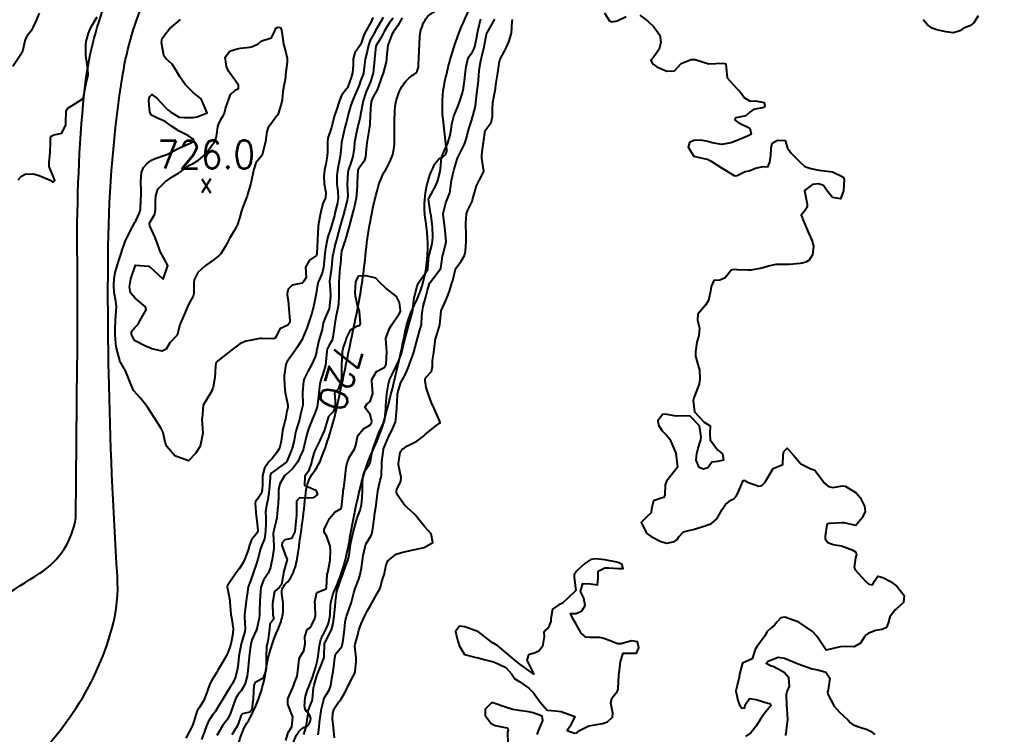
# Model space of a CAD drawing. Header units: metres. Extents: x 318500 to 325275, y 7408834 to 7428799.
# Drawn here: x 321806.1 to 321948.9, y 7417084.5 to 7417187 of the extents above; entities that cross this region are included whole.
import ezdxf
from ezdxf.enums import TextEntityAlignment as Align

# ---------------------------------------------------------------- set-up
doc = ezdxf.new("R2010")
doc.units = ezdxf.units.M
doc.header["$MEASUREMENT"] = 0
for name, color, linetype in [('Cotas', 45, 'Continuous'), ('Curvas de Nivel 1m', 11, 'Continuous'), ('Curvas de Nivel 5m', 15, 'Continuous'), ('Hidrografia', 140, 'Continuous'), ('Pontos Cotados', 45, 'Continuous'), ('Vias Secundárias', 230, 'Continuous')]:
    doc.layers.add(name, color=color, linetype=linetype)
doc.styles.add('Style-STANDARD', font='STANDARD.shx')

# ---------------------------------------------------------------- blocks, each defined once
blk = doc.blocks.new('ELVTXT_37')
at = {"layer": 'Pontos Cotados', "linetype": 'Continuous', "style": 'Style-STANDARD'}
for s, height, p in [('726.0', 4, (0, 4)), ('x', 3, (0, 0))]:
    blk.add_text(s, height=height, dxfattribs=at).set_placement(p, align=Align.MIDDLE_CENTER)

msp = doc.modelspace()

# ---------------------------------------------------------------- linework, layer by layer
at = {"layer": 'Curvas de Nivel 1m', "flags": 128}
for points, elevation in [([(321808.89, 7417188.03), (321808.4, 7417186.85), (321808.03, 7417186.04), (321807.75, 7417185.48), (321807.18, 7417184.74), (321806.93, 7417184.3), (321806.86, 7417184.05), (321806.53, 7417182.68), (321806.26, 7417182.06), (321805.12, 7417180.34)], 723), ([(321805.86, 7417164.07), (321806.37, 7417164.6), (321806.91, 7417164.88), (321808.02, 7417164.93), (321808.91, 7417164.72), (321810.5, 7417164.01), (321810.73, 7417163.84), (321810.9, 7417163.75), (321811.15, 7417164), (321810.91, 7417164.58), (321810.36, 7417166.01), (321810.35, 7417166.59), (321810.46, 7417168.01), (321810.52, 7417169.55), (321810.52, 7417170.01), (321810.64, 7417170.35), (321810.99, 7417170.56), (321812.18, 7417170.79), (321812.75, 7417171.97), (321812.75, 7417172.24), (321812.76, 7417173.97), (321813.04, 7417174.36), (321814.02, 7417174.99), (321815.06, 7417175.67), (321815.28, 7417175.95), (321815.54, 7417177.49), (321815.65, 7417177.94), (321815.93, 7417179.12), (321815.91, 7417179.94), (321815.81, 7417180.63), (321815.62, 7417181.94), (321815.6, 7417183.51), (321815.66, 7417183.94), (321815.98, 7417185.14), (321816.31, 7417185.93), (321817.22, 7417187.49)], 723), ([(321856.84, 7417187.4), (321856.65, 7417186.84), (321855.83, 7417185.41), (321855.63, 7417184.98), (321855.17, 7417183.7), (321855.09, 7417183.5), (321855.01, 7417183.42), (321854.25, 7417182.33), (321854.05, 7417181.43), (321854.02, 7417180.54), (321853.92, 7417179.43), (321853.76, 7417178.79), (321853.27, 7417177.44), (321853.21, 7417177.31), (321853.09, 7417177.12), (321852.33, 7417176.19), (321852.04, 7417175.46), (321851.57, 7417173.99), (321851.39, 7417173.46), (321851.32, 7417173.18), (321851.02, 7417171.96), (321850.9, 7417171.58), (321850.86, 7417171.47), (321850.41, 7417170.05), (321850.34, 7417169.48), (321850.32, 7417168.12), (321850.28, 7417167.48), (321850.09, 7417166.33), (321849.92, 7417165.48), (321849.79, 7417164.61), (321849.84, 7417163.48), (321850.12, 7417162.25), (321850.07, 7417161.48), (321849.69, 7417160.66), (321849.36, 7417159.48), (321849.27, 7417159.06), (321849, 7417157.49), (321848.98, 7417157.32), (321848.9, 7417155.49), (321848.9, 7417155.39), (321848.8, 7417153.49), (321848.8, 7417153.46), (321848.77, 7417153.22), (321847.73, 7417152.53), (321847.18, 7417151.51), (321847.27, 7417150.06), (321846.93, 7417149.52), (321846.85, 7417149.39), (321846.72, 7417149.25), (321845.28, 7417148.97), (321844.7, 7417148.36), (321844.52, 7417147.73), (321844.53, 7417147.55), (321844.68, 7417146.73), (321844.8, 7417145.55), (321844.91, 7417143.81), (321844.86, 7417143.55), (321844.8, 7417143.39), (321844.63, 7417143.21), (321843.49, 7417142.7), (321842.97, 7417141.57), (321842.82, 7417141.36), (321842.61, 7417141.24), (321840.92, 7417141.28), (321840.6, 7417141.27), (321839.2, 7417141.02), (321838.6, 7417140.89), (321837.72, 7417140.51), (321836.58, 7417139.65), (321834.56, 7417138.07), (321834.31, 7417137.68), (321834.22, 7417137.35), (321834.14, 7417135.69), (321833.9, 7417134.29), (321833.66, 7417133.69), (321832.48, 7417131.71), (321832.31, 7417129.86), (321832.3, 7417129.71), (321832.42, 7417127.71), (321832.1, 7417126.02), (321831.99, 7417125.71), (321831.35, 7417124.76), (321830.37, 7417123.73), (321828.38, 7417124.46), (321827.23, 7417125.78), (321827.03, 7417126.41), (321826.74, 7417127.79), (321826.43, 7417128.38), (321825.53, 7417129.8), (321824.47, 7417131.42), (321824.19, 7417131.81), (321823.42, 7417132.76), (321822.5, 7417133.78), (321822.47, 7417133.81), (321822.46, 7417133.84), (321821.89, 7417135.22), (321821.66, 7417135.85), (321821.31, 7417136.63), (321820.59, 7417137.87), (321820.58, 7417137.89), (321820.56, 7417137.94), (321820.03, 7417139.88), (321819.94, 7417140.53), (321819.83, 7417141.88), (321819.8, 7417142.7), (321819.87, 7417143.88), (321819.93, 7417144.59), (321820.01, 7417145.88), (321819.91, 7417146.64), (321819.66, 7417147.88), (321819.62, 7417148.97), (321819.69, 7417149.88), (321819.83, 7417150.78), (321820.15, 7417151.88), (321820.3, 7417152.33), (321820.77, 7417153.79), (321820.79, 7417153.85), (321820.8, 7417153.87), (321821.33, 7417155.33), (321821.54, 7417155.86), (321822.31, 7417157.34), (321822.58, 7417157.84), (321822.67, 7417158), (321822.83, 7417158.3), (321823.32, 7417159.36), (321823.44, 7417159.83), (321823.52, 7417161.18), (321823.54, 7417161.83), (321823.55, 7417162.49), (321823.51, 7417163.83), (321823.6, 7417165.15), (321823.9, 7417165.83), (321824.37, 7417166.38), (321824.95, 7417166.86), (321825.59, 7417167.16), (321826.96, 7417167.6), (321827.09, 7417167.65), (321827.35, 7417167.78), (321828.97, 7417168.6), (321830.5, 7417169.27), (321830.98, 7417169.51), (321831.09, 7417169.62), (321831.12, 7417169.73), (321830.98, 7417169.96), (321830.34, 7417170.39), (321829, 7417171.08), (321827.91, 7417171.78), (321827.02, 7417172.46), (321825.92, 7417172.91), (321825.03, 7417173.34), (321824.82, 7417173.81), (321824.65, 7417175.41), (321824.72, 7417175.82), (321824.81, 7417176.06), (321825.07, 7417176.33), (321825.8, 7417175.8), (321827.05, 7417174.45), (321827.39, 7417174.13), (321827.8, 7417173.78), (321829.03, 7417173.07), (321829.75, 7417173.03), (321831.03, 7417173.05), (321831.63, 7417173.12), (321833.04, 7417173.71), (321832.18, 7417175.72), (321831.07, 7417176.58), (321829.89, 7417177.75), (321829.11, 7417178.86), (321828.59, 7417179.77), (321828.02, 7417180.67), (321827.14, 7417181.46), (321826.87, 7417181.79), (321826.76, 7417182.18), (321826.5, 7417183.8), (321826.6, 7417184.37), (321827.19, 7417185.22), (321827.44, 7417185.54), (321827.65, 7417185.78), (321829.21, 7417187.11)], 724), ([(321858.34, 7417187.37), (321857.2, 7417185.41), (321857.19, 7417185.39), (321856.47, 7417184.11), (321856.24, 7417183.4), (321856.05, 7417182.51), (321855.77, 7417181.41), (321855.56, 7417179.85), (321855.51, 7417179.41), (321855.42, 7417179.11), (321855.1, 7417178.27), (321854.87, 7417177.65), (321854.78, 7417177.42), (321854.27, 7417176.23), (321853.92, 7417175.43), (321853.71, 7417174.78), (321853.33, 7417173.44), (321853.27, 7417173.2), (321853.02, 7417172.27), (321852.84, 7417171.61), (321852.8, 7417171.44), (321852.74, 7417171.17), (321852.36, 7417169.45), (321852.29, 7417168.77), (321852.17, 7417167.45), (321851.95, 7417166.45), (321851.76, 7417165.46), (321851.67, 7417164.71), (321851.66, 7417163.46), (321851.82, 7417162.39), (321851.89, 7417161.45), (321851.74, 7417160.58), (321851.46, 7417159.46), (321851.33, 7417158.97), (321850.92, 7417157.47), (321850.82, 7417157.15), (321850.38, 7417155.89), (321850.28, 7417155.48), (321850.03, 7417154.22), (321849.94, 7417153.48), (321849.84, 7417152.39), (321849.75, 7417151.48), (321849.56, 7417150.66), (321849.03, 7417149.49), (321848.95, 7417149.26), (321848.69, 7417147.75), (321848.65, 7417147.53), (321848.64, 7417147.49), (321848.33, 7417145.83), (321848.25, 7417145.5), (321848.1, 7417144.94), (321847.62, 7417143.51), (321847.36, 7417142.78), (321846.86, 7417141.52), (321846.78, 7417141.34), (321846.6, 7417140.99), (321846.03, 7417140.08), (321845.63, 7417139.53), (321844.56, 7417138.01), (321844.4, 7417137.72), (321844.34, 7417137.55), (321844.13, 7417135.96), (321844.13, 7417135.55), (321844.21, 7417133.85), (321844.25, 7417133.55), (321844.49, 7417132.39), (321844.63, 7417131.7), (321844.64, 7417131.55), (321844.62, 7417131.41), (321844.47, 7417130.62), (321844.29, 7417129.71), (321844.26, 7417129.55), (321843.89, 7417128.1), (321843.8, 7417127.56), (321843.65, 7417126.32), (321843.43, 7417125.56), (321843.05, 7417124.9), (321842.38, 7417124.08), (321842.14, 7417123.81), (321841.92, 7417123.58), (321841.27, 7417122.68), (321841.02, 7417121.59), (321841, 7417120.26), (321840.97, 7417119.59), (321840.84, 7417119.06), (321840.3, 7417118.2), (321840, 7417117.9), (321839.93, 7417117.61), (321840.11, 7417115.76), (321840.12, 7417115.6), (321840.13, 7417115.47), (321840.25, 7417114.68), (321840.35, 7417113.7), (321840.35, 7417113.6), (321840.33, 7417113.51), (321840.24, 7417113.37), (321839.43, 7417112.4), (321839.13, 7417111.62), (321838.94, 7417110.88), (321838.47, 7417109.63), (321838.17, 7417109.02), (321837.62, 7417108.19), (321837.22, 7417107.64), (321836.78, 7417107.01), (321836.14, 7417106.12), (321835.96, 7417105.83), (321835.94, 7417105.65), (321836.12, 7417104.68), (321836.29, 7417103.65), (321836.31, 7417103.44), (321836.44, 7417101.65), (321836.52, 7417101.2), (321836.8, 7417099.64), (321836.75, 7417098.93), (321836.51, 7417097.65), (321836.42, 7417097.24), (321836, 7417096.13), (321835.77, 7417095.65), (321835.11, 7417094.54), (321834.6, 7417093.67), (321834.37, 7417093.27), (321833.95, 7417092.62), (321833.6, 7417092.03), (321833.44, 7417091.69), (321833.03, 7417090.58), (321832.73, 7417089.69), (321832.47, 7417089.14), (321831.9, 7417088.27), (321831.66, 7417087.93), (321831.55, 7417087.71), (321831.17, 7417086.41), (321830.93, 7417085.71), (321830, 7417083.88)], 723), ([(321859.74, 7417187.35), (321859.55, 7417187.02), (321859.21, 7417186.56), (321858.47, 7417185.37), (321858.04, 7417184.53), (321857.34, 7417183.39), (321857.29, 7417183.27), (321857.15, 7417181.86), (321857.11, 7417181.42), (321857.1, 7417181.39), (321857.1, 7417181.35), (321856.89, 7417179.39), (321856.45, 7417178.05), (321856.17, 7417177.4), (321855.85, 7417176.64), (321855.47, 7417175.41), (321855.1, 7417173.48), (321855.09, 7417173.42), (321855.09, 7417173.37), (321855.04, 7417173.12), (321854.69, 7417171.74), (321854.62, 7417171.42), (321854.49, 7417170.91), (321854.23, 7417169.42), (321854.17, 7417168.62), (321853.99, 7417167.42), (321853.72, 7417166.66), (321853.3, 7417165.43), (321853.25, 7417165.11), (321853.16, 7417163.44), (321853.24, 7417161.79), (321853.23, 7417161.43), (321853.17, 7417161.14), (321852.86, 7417159.95), (321852.75, 7417159.54), (321852.72, 7417159.44), (321852.3, 7417157.97), (321852.16, 7417157.45), (321851.92, 7417156.56), (321851.61, 7417155.46), (321851.44, 7417154.82), (321851.13, 7417153.46), (321851.08, 7417153.15), (321850.89, 7417151.47), (321850.73, 7417150.15), (321850.63, 7417149.56), (321850.63, 7417149.47), (321850.7, 7417148.37), (321850.77, 7417147.47), (321850.77, 7417147.39), (321850.67, 7417146.44), (321850.56, 7417145.57), (321850.53, 7417145.47), (321849.95, 7417144.18), (321849.74, 7417143.48), (321849.55, 7417142.56), (321849.26, 7417141.48), (321849.11, 7417140.98), (321848.77, 7417139.49), (321848.74, 7417139.33), (321848.57, 7417138.65), (321848.04, 7417137.5), (321847.49, 7417136.57), (321846.97, 7417135.51), (321846.88, 7417135.16), (321846.75, 7417133.52), (321846.77, 7417131.8), (321846.73, 7417131.52), (321846.68, 7417131.32), (321846.46, 7417130.36), (321846.32, 7417129.66), (321846.28, 7417129.52), (321845.83, 7417128.13), (321845.68, 7417127.53), (321845.53, 7417126.65), (321845.26, 7417125.54), (321845.02, 7417124.91), (321844.43, 7417123.55), (321844.41, 7417123.51), (321844.37, 7417123.48), (321843.24, 7417122.67), (321842.35, 7417121.99), (321842.15, 7417121.77), (321842.09, 7417121.57), (321842.09, 7417121.32), (321841.97, 7417119.58), (321841.74, 7417118.14), (321841.61, 7417117.58), (321841.45, 7417116.4), (321841.47, 7417115.58), (321841.48, 7417114.81), (321841.44, 7417113.58), (321841.29, 7417112.51), (321840.92, 7417111.59), (321840.71, 7417111.09), (321840.32, 7417109.6), (321840.18, 7417109.12), (321839.67, 7417107.61), (321839.26, 7417106.5), (321838.96, 7417105.62), (321838.82, 7417104.92), (321838.65, 7417103.62), (321838.45, 7417101.99), (321838.41, 7417101.63), (321838.42, 7417101.28), (321838.52, 7417099.62), (321838.46, 7417099.21), (321838.02, 7417097.75), (321838, 7417097.65), (321837.99, 7417097.63), (321837.66, 7417095.98), (321837.61, 7417095.63), (321837.47, 7417094.14), (321837.38, 7417093.64), (321837.05, 7417092.54), (321836.66, 7417091.64), (321836.37, 7417091.21), (321835.93, 7417090.55), (321835.38, 7417089.66), (321834.83, 7417088.74), (321834.19, 7417087.68), (321834.06, 7417087.5), (321833.88, 7417087.28), (321833.24, 7417086.32), (321832.96, 7417085.69), (321832.67, 7417084.87), (321832.23, 7417083.7)], 722), ([(321861.05, 7417187.34), (321860.42, 7417186.14), (321859.84, 7417185.35), (321859.59, 7417184.96), (321859.18, 7417183.88), (321859.04, 7417183.49), (321859.01, 7417183.36), (321858.84, 7417181.67), (321858.82, 7417181.36), (321858.77, 7417181), (321858.36, 7417179.37), (321858.01, 7417178.48), (321857.61, 7417177.38), (321857.48, 7417176.99), (321857.07, 7417176.31), (321856.75, 7417175.71), (321856.64, 7417175.4), (321856.56, 7417174.9), (321856.47, 7417173.4), (321856.41, 7417172), (321856.34, 7417171.4), (321856.12, 7417170.27), (321855.98, 7417169.4), (321855.9, 7417168.47), (321855.81, 7417167.4), (321855.61, 7417166.74), (321854.94, 7417165.83), (321854.77, 7417165.58), (321854.72, 7417165.41), (321854.6, 7417163.72), (321854.59, 7417163.41), (321854.58, 7417163.1), (321854.44, 7417161.42), (321854.17, 7417160.11), (321853.98, 7417159.42), (321853.75, 7417158.51), (321853.44, 7417157.43), (321852.91, 7417155.55), (321852.89, 7417155.44), (321852.88, 7417155.36), (321852.8, 7417155.14), (321852.37, 7417153.85), (321852.29, 7417153.45), (321852.19, 7417152.01), (321852.13, 7417151.45), (321852.07, 7417150.78), (321851.98, 7417149.45), (321851.96, 7417148.19), (321851.96, 7417147.45), (321851.91, 7417146.21), (321851.8, 7417145.45), (321851.55, 7417144.36), (321851.38, 7417143.46), (321851.3, 7417142.79), (321851.12, 7417141.46), (321851, 7417141.06), (321850.59, 7417140.33), (321850.29, 7417139.77), (321850.23, 7417139.47), (321850.11, 7417137.93), (321850.05, 7417137.48), (321849.73, 7417136.29), (321849.44, 7417135.48), (321849.23, 7417134.77), (321849.07, 7417133.48), (321849.03, 7417132.95), (321848.84, 7417131.49), (321848.76, 7417131.2), (321848.46, 7417130.43), (321848.19, 7417129.75), (321848.09, 7417129.5), (321847.62, 7417128.31), (321847.37, 7417127.51), (321847.03, 7417126.13), (321846.88, 7417125.51), (321846.77, 7417125.14), (321846.38, 7417124.28), (321846.15, 7417123.75), (321846.03, 7417123.53), (321845.31, 7417122.58), (321844.34, 7417121.71), (321844.25, 7417121.64), (321844.15, 7417121.55), (321843.47, 7417120.42), (321843.32, 7417119.56), (321843.31, 7417118.55), (321843.23, 7417117.56), (321843.16, 7417116.68), (321843.04, 7417115.56), (321842.92, 7417114.9), (321842.59, 7417113.57), (321842.55, 7417113.26), (321842.62, 7417111.57), (321842.63, 7417111.14), (321842.38, 7417109.57), (321842.35, 7417109.4), (321842.17, 7417108.42), (321841.82, 7417107.58), (321841.16, 7417106.57), (321840.78, 7417105.59), (321840.69, 7417105.02), (321840.59, 7417103.59), (321840.57, 7417102.07), (321840.56, 7417101.59), (321840.51, 7417101.15), (321840.2, 7417099.6), (321840.16, 7417099.48), (321840.04, 7417099.26), (321839.52, 7417098.11), (321839.37, 7417097.61), (321839.22, 7417096.82), (321839.06, 7417095.61), (321838.97, 7417094.63), (321838.9, 7417093.62), (321838.79, 7417092.79), (321838.47, 7417091.62), (321837.93, 7417090.68), (321837.46, 7417090.1), (321837.18, 7417089.64), (321836.81, 7417088.74), (321836.44, 7417087.64), (321836.3, 7417087.23), (321835.87, 7417086.49), (321835.51, 7417086.01), (321835.26, 7417085.66), (321834.44, 7417084.26)], 721), ([(321890.15, 7417188.04), (321890.84, 7417186.94), (321891.22, 7417186.75), (321891.97, 7417186.93), (321893.24, 7417187.52)], 723), ([(321895.24, 7417187.73), (321896.39, 7417186.87), (321897.22, 7417186.07), (321898.12, 7417184.85), (321898.24, 7417183.78), (321898.01, 7417182.85), (321897.16, 7417181.6), (321896.81, 7417181.21), (321896.99, 7417180.86), (321897.15, 7417180.68), (321897.68, 7417180.32), (321899.13, 7417179.66), (321900.21, 7417179.74), (321901.15, 7417180.8), (321902.59, 7417181.35), (321903.16, 7417181.35), (321903.62, 7417181.23), (321905.15, 7417180.75), (321907.15, 7417180.85), (321907.6, 7417180.72), (321907.63, 7417180.23), (321907.8, 7417178.71), (321909.1, 7417177.22), (321909.66, 7417176.69), (321910.25, 7417175.85), (321911.08, 7417175.37), (321911.86, 7417175.44), (321913.08, 7417175.18), (321913.17, 7417174.64), (321913.16, 7417174.55), (321913.07, 7417174.45), (321911.55, 7417174.17), (321911.06, 7417173.78), (321910.46, 7417173.26), (321909.04, 7417172.96), (321908.91, 7417172.84), (321908.87, 7417172.7), (321909.04, 7417172.53), (321909.46, 7417172.27), (321911.02, 7417171.5), (321911.23, 7417170.67), (321911.01, 7417170.48), (321910.69, 7417170.35), (321909, 7417169.65), (321908.32, 7417169.39), (321906.99, 7417169.16), (321905.62, 7417169.37), (321905, 7417169.56), (321903.98, 7417169.75), (321903, 7417169.71), (321902.36, 7417169.43), (321902.18, 7417168.79), (321902.97, 7417167.45), (321904.62, 7417167.1), (321904.96, 7417167.05), (321905.47, 7417166.74), (321906.95, 7417165.78), (321908.78, 7417164.7), (321908.93, 7417164.66), (321909.24, 7417164.7), (321910.37, 7417165.25), (321910.94, 7417165.36), (321911.86, 7417165.75), (321912.95, 7417165.98), (321913.64, 7417165.95), (321913.91, 7417166.63), (321914.04, 7417167.56), (321914.12, 7417168.63), (321914.27, 7417169.35), (321915, 7417169.75), (321916.13, 7417169.73), (321916.46, 7417168.6), (321916.98, 7417167.89), (321918.3, 7417166.57), (321918.95, 7417166), (321919.78, 7417165.72), (321920.94, 7417165.44), (321922.14, 7417165.33), (321922.94, 7417165.23), (321924.39, 7417164.49), (321924.6, 7417164.16), (321924.51, 7417162.49), (321924.05, 7417161.34), (321922.9, 7417161.52), (321922.09, 7417162.52), (321921.63, 7417163.24), (321920.92, 7417163.51), (321920.04, 7417163.42), (321918.91, 7417162.56), (321919.29, 7417160.56), (321919.26, 7417160.17), (321918.87, 7417159.57), (321918.4, 7417159.02), (321918.59, 7417158.56), (321918.67, 7417158.39), (321918.84, 7417157.94), (321919.43, 7417156.55), (321919.97, 7417155.39), (321920.21, 7417154.55), (321920.04, 7417153.29), (321919.57, 7417152.55), (321919.09, 7417152.23), (321918.77, 7417152.15), (321918.27, 7417152.07), (321916.76, 7417151.9), (321916.08, 7417151.91), (321914.76, 7417151.94), (321913.7, 7417151.69), (321912.76, 7417151.41), (321911.2, 7417151.11), (321910.75, 7417151.08), (321909.21, 7417151.15), (321908.76, 7417151.21), (321908.36, 7417151.1), (321908.08, 7417150.71), (321907.47, 7417149.99), (321906.73, 7417149.69), (321905.87, 7417149.6), (321905.47, 7417148.74), (321905.36, 7417148.09), (321905.1, 7417146.74), (321904.68, 7417146.07), (321903.55, 7417144.77), (321903.51, 7417143.91), (321903.82, 7417142.76), (321903.69, 7417141.7), (321903.4, 7417140.77), (321903.22, 7417139.38), (321903.22, 7417138.76), (321903.45, 7417137.88), (321903.78, 7417136.76), (321903.84, 7417135.45), (321903.75, 7417134.76), (321903.43, 7417133.85), (321903, 7417132.77), (321902.9, 7417132.37), (321903.08, 7417130.76), (321904.46, 7417129.29), (321905.32, 7417128.74), (321905.31, 7417127.6), (321905.33, 7417126.74), (321906.41, 7417125.31), (321907.1, 7417124.71), (321907.27, 7417123.82), (321906.38, 7417123.61), (321905.59, 7417123.53), (321904.99, 7417122.74), (321904.37, 7417122.54), (321903.77, 7417122.76), (321903.34, 7417123.8), (321903.43, 7417124.76), (321903.63, 7417125.54), (321903.98, 7417126.75), (321904.06, 7417127.12), (321903.79, 7417128.76), (321902.47, 7417130.14), (321901.09, 7417130.17), (321900.47, 7417130.16), (321898.87, 7417130.43), (321898.47, 7417130.36), (321897.81, 7417129.49), (321897.91, 7417128.84), (321898.44, 7417128.03), (321899.05, 7417127.43), (321899.55, 7417126.81), (321900.4, 7417124.8), (321900.66, 7417122.8), (321900.37, 7417122.41), (321899.06, 7417120.82), (321898.88, 7417120.28), (321898.84, 7417118.82), (321898.69, 7417118.45), (321898.31, 7417118.35), (321897.19, 7417117.96), (321896.92, 7417116.84), (321896.88, 7417116.25), (321896.28, 7417115.74), (321895.42, 7417114.86), (321896.25, 7417113.31), (321896.88, 7417112.84), (321898.23, 7417112.14), (321899.13, 7417111.91), (321900.23, 7417112.14), (321900.59, 7417112.44), (321900.83, 7417112.79), (321901.51, 7417113.52), (321902.25, 7417113.71), (321903.09, 7417113.93), (321904.26, 7417114.28), (321904.64, 7417114.37), (321905.55, 7417114.73), (321906.28, 7417115.39), (321907.06, 7417116.71), (321907.55, 7417117.45), (321908.31, 7417118.06), (321908.72, 7417118.28), (321909.1, 7417118.68), (321909.48, 7417119.53), (321909.98, 7417120.67), (321910.1, 7417120.92), (321910.35, 7417120.89), (321910.48, 7417120.8), (321910.71, 7417120.66), (321912.34, 7417120.09), (321912.78, 7417120.19), (321913.17, 7417120.63), (321914.37, 7417122.61), (321915.77, 7417123.21), (321915.85, 7417124.6), (321915.92, 7417125.08), (321916.41, 7417125.53), (321917.26, 7417124.58), (321918.38, 7417123.28), (321919.88, 7417122.54), (321920.28, 7417122.44), (321920.37, 7417122.36), (321921.79, 7417120.52), (321922.34, 7417120.03), (321922.97, 7417119.87), (321924.35, 7417120.15), (321924.73, 7417120.09), (321926.33, 7417119.13), (321926.9, 7417118.44), (321927.52, 7417117.22), (321927.62, 7417116.44), (321927.18, 7417115.54), (321926.27, 7417114.45), (321924.6, 7417114.8), (321924.27, 7417114.81), (321922.5, 7417114.74), (321922.27, 7417114.69), (321922.15, 7417114.64), (321922.08, 7417114.51), (321921.85, 7417112.91), (321921.87, 7417112.51), (321922.23, 7417111.99), (321923.01, 7417111.72), (321924.23, 7417111.51), (321925.75, 7417110.92), (321926.21, 7417110.64), (321926.34, 7417110.45), (321926.38, 7417110.28), (321926.2, 7417109.77), (321926.03, 7417108.45), (321926.18, 7417108.08), (321927.68, 7417106.43), (321928.15, 7417106.03), (321928.65, 7417105.93), (321928.97, 7417106.42), (321929.44, 7417107.15), (321930.17, 7417106.98), (321931.26, 7417106.38), (321932.15, 7417105.74), (321933.21, 7417104.36), (321933.11, 7417103.37), (321932.11, 7417102.47), (321931.99, 7417102.37), (321931.17, 7417101.3), (321930.92, 7417100.39), (321930.69, 7417099.77), (321930.07, 7417099.49), (321929.12, 7417099.35), (321928.06, 7417098.92), (321927.77, 7417098.72), (321927.54, 7417098.44), (321926.95, 7417097.53), (321926.04, 7417096.99), (321924.62, 7417097.06), (321924.04, 7417097.01), (321922.03, 7417096.51), (321920.69, 7417098.52), (321920.06, 7417099.23), (321918.08, 7417100.56), (321916.09, 7417101.27), (321915.5, 7417101.18), (321914.95, 7417100.6), (321914.58, 7417100.1), (321914.07, 7417099.71), (321913.5, 7417099.18), (321913.24, 7417098.62), (321912.03, 7417097.02), (321911.8, 7417096.64), (321911.38, 7417095.28), (321910, 7417094.67), (321909.55, 7417093.1), (321909.48, 7417092.67), (321909.2, 7417091.44), (321909.03, 7417090.68), (321909.3, 7417089.31), (321909.57, 7417088.67), (321909.91, 7417088.21), (321910.34, 7417088.24), (321910.39, 7417088.66), (321911.01, 7417089.58), (321911.93, 7417089.46), (321913.62, 7417088.92), (321913.92, 7417088.85), (321914.09, 7417088.61), (321914.03, 7417088.5), (321913.92, 7417088.39), (321913.12, 7417087.4), (321912.56, 7417086.63), (321911.88, 7417085.59), (321911.2, 7417084.65), (321910.41, 7417084.12)], 723), ([(321943.83, 7417187.65), (321943.23, 7417186.61), (321942.77, 7417186.25), (321941.7, 7417185.79), (321941.22, 7417185.49), (321940.32, 7417185.18), (321939.22, 7417185.32), (321937.89, 7417185.64), (321937.22, 7417185.87), (321936.57, 7417186.33), (321935.95, 7417187.06)], 723), ([(321846.95, 7417084.4), (321847.25, 7417085.5), (321847.51, 7417087.12), (321847.54, 7417087.5), (321847.58, 7417087.8), (321847.91, 7417088.66), (321848.13, 7417089.28), (321848.16, 7417089.49), (321848.33, 7417091.1), (321848.41, 7417091.49), (321848.76, 7417092.68), (321849.03, 7417093.48), (321849.31, 7417094.15), (321849.84, 7417095.47), (321849.86, 7417095.61), (321849.9, 7417097.47), (321849.92, 7417097.58), (321850.03, 7417097.77), (321850.92, 7417099.46), (321851.16, 7417100.36), (321851.29, 7417101.45), (321851.44, 7417102.79), (321851.47, 7417103.45), (321851.68, 7417105), (321851.82, 7417105.44), (321851.9, 7417105.68), (321852.14, 7417106.39), (321852.45, 7417107.14), (321852.55, 7417107.43), (321852.75, 7417108.02), (321853.28, 7417109.42), (321853.47, 7417110.14), (321853.62, 7417111.42), (321853.68, 7417111.96), (321854.01, 7417113.41), (321854.25, 7417114.29), (321854.49, 7417115.18), (321854.56, 7417115.41), (321855.03, 7417116.65), (321855.21, 7417117.4), (321855.32, 7417118.39), (321855.38, 7417119.4), (321855.39, 7417120.34), (321855.41, 7417121.4), (321855.62, 7417122.13), (321856.37, 7417123.25), (321856.43, 7417123.33), (321856.45, 7417123.39), (321856.76, 7417125.02), (321856.85, 7417125.38), (321857.07, 7417126.04), (321857.57, 7417127.37), (321857.82, 7417127.98), (321858.45, 7417129.19), (321858.5, 7417129.3), (321858.52, 7417129.36), (321858.71, 7417131.12), (321858.73, 7417131.36), (321858.74, 7417131.61), (321858.85, 7417133.35), (321859.09, 7417134.78), (321859.27, 7417135.35), (321859.67, 7417136.22), (321860.21, 7417137.34), (321860.57, 7417138.15), (321860.92, 7417138.99), (321861.03, 7417139.33), (321861.32, 7417140.61), (321861.48, 7417141.32), (321861.72, 7417142.22), (321862.04, 7417143.32), (321862.18, 7417143.78), (321862.6, 7417145.31), (321862.61, 7417145.36), (321862.67, 7417145.91), (321862.81, 7417147.18), (321862.83, 7417147.31), (321863.21, 7417148.81), (321863.43, 7417149.3), (321864.74, 7417151.21), (321864.77, 7417151.28), (321864.91, 7417153.13), (321864.94, 7417153.28), (321865.35, 7417154.71), (321865.45, 7417155.27), (321865.47, 7417155.93), (321865.42, 7417157.27), (321865.22, 7417158.89), (321865.16, 7417159.28), (321864.88, 7417160.96), (321864.84, 7417161.28), (321864.88, 7417161.41), (321865.91, 7417163.26), (321866.2, 7417163.97), (321866.51, 7417165.26), (321866.56, 7417165.64), (321866.73, 7417167.26), (321866.78, 7417167.45), (321866.97, 7417167.87), (321867.6, 7417169.25), (321867.94, 7417170.3), (321868.1, 7417171.24), (321868.2, 7417172.07), (321868.48, 7417173.24), (321869.05, 7417174.63), (321869.3, 7417175.23), (321869.73, 7417176.57), (321869.87, 7417177.22), (321870.03, 7417178.29), (321870.14, 7417179.21), (321870.29, 7417180.37), (321870.44, 7417181.21), (321870.64, 7417181.72), (321871.16, 7417182.47), (321871.44, 7417182.93), (321871.52, 7417183.2), (321871.8, 7417184.58), (321871.92, 7417185.19), (321872.15, 7417186.26), (321872.39, 7417187.19)], 721), ([(321848.98, 7417084.36), (321849.12, 7417085.48), (321849.2, 7417086.15), (321849.37, 7417087.48), (321849.45, 7417087.92), (321849.8, 7417089.47), (321849.83, 7417089.57), (321849.92, 7417089.74), (321850.59, 7417090.81), (321850.84, 7417091.46), (321850.98, 7417092.48), (321851.13, 7417093.45), (321851.25, 7417094.18), (321851.37, 7417095.45), (321851.49, 7417095.96), (321852.02, 7417096.6), (321852.41, 7417097.04), (321852.51, 7417097.43), (321852.57, 7417097.97), (321852.76, 7417099.43), (321852.9, 7417100.59), (321853.08, 7417101.42), (321853.34, 7417102.17), (321853.78, 7417103.41), (321854.12, 7417104.76), (321854.31, 7417105.41), (321854.82, 7417106.73), (321855.02, 7417107.4), (321855.22, 7417108.35), (321855.35, 7417109.4), (321855.46, 7417110.14), (321855.73, 7417111.39), (321855.86, 7417111.75), (321856.23, 7417112.4), (321856.62, 7417113), (321856.76, 7417113.38), (321856.86, 7417113.99), (321857.04, 7417115.38), (321857.16, 7417116.27), (321857.35, 7417117.37), (321857.44, 7417118.23), (321857.59, 7417119.37), (321857.93, 7417120.96), (321858.03, 7417121.36), (321858.08, 7417121.63), (321858.14, 7417123.36), (321858.16, 7417123.58), (321858.38, 7417125.36), (321858.4, 7417125.44), (321859.22, 7417127.35), (321859.61, 7417128.17), (321860.12, 7417129.33), (321860.18, 7417129.6), (321860.31, 7417131.33), (321860.42, 7417133.25), (321860.42, 7417133.33), (321860.43, 7417133.4), (321860.51, 7417133.71), (321860.9, 7417134.95), (321861.08, 7417135.32), (321861.6, 7417136.26), (321862.01, 7417137.32), (321862.15, 7417137.73), (321862.58, 7417138.88), (321862.73, 7417139.31), (321863.14, 7417140.76), (321863.26, 7417141.3), (321863.58, 7417142.34), (321863.84, 7417143.29), (321863.9, 7417144.54), (321863.97, 7417145.29), (321864.09, 7417145.87), (321864.47, 7417147.28), (321864.52, 7417147.46), (321864.7, 7417148.24), (321864.95, 7417149.04), (321865.07, 7417149.27), (321866.01, 7417150.54), (321866.55, 7417151.25), (321866.61, 7417151.38), (321866.76, 7417152.38), (321866.88, 7417153.14), (321866.91, 7417153.25), (321867.31, 7417154.72), (321867.37, 7417155.24), (321867.26, 7417156.8), (321867.2, 7417157.25), (321866.97, 7417159.12), (321866.98, 7417159.25), (321867.34, 7417160.77), (321867.53, 7417161.24), (321867.92, 7417162.21), (321868.07, 7417163.24), (321868.18, 7417163.97), (321868.45, 7417165.24), (321868.54, 7417165.63), (321868.96, 7417167.02), (321869.02, 7417167.17), (321869.05, 7417167.23), (321869.12, 7417167.39), (321870.01, 7417169.21), (321870.27, 7417169.93), (321870.61, 7417171.21), (321870.7, 7417171.52), (321871.03, 7417172.57), (321871.17, 7417173.06), (321871.22, 7417173.2), (321871.59, 7417174.66), (321871.65, 7417175.19), (321871.79, 7417176.48), (321871.9, 7417177.19), (321872.03, 7417178.27), (321872.11, 7417179.19), (321872.19, 7417180.13), (321872.36, 7417181.19), (321872.53, 7417181.81), (321872.87, 7417183.18), (321872.91, 7417183.44), (321873.2, 7417184.96), (321873.24, 7417185.14), (321873.26, 7417185.18), (321873.33, 7417185.3), (321874.38, 7417187.16)], 722), ([(321851.34, 7417083.96), (321851.22, 7417085.45), (321851.08, 7417086.65), (321851.09, 7417087.45), (321851.27, 7417088.08), (321851.91, 7417089.05), (321852.1, 7417089.25), (321852.25, 7417089.44), (321852.88, 7417090.48), (321853.32, 7417091.42), (321853.96, 7417092.72), (321854.23, 7417093.15), (321854.31, 7417093.41), (321854.45, 7417094.94), (321854.46, 7417095.41), (321854.29, 7417097.14), (321854.31, 7417097.41), (321854.71, 7417098.73), (321854.86, 7417099.4), (321855.16, 7417100.3), (321855.67, 7417101.39), (321855.8, 7417101.67), (321856.09, 7417102.25), (321856.52, 7417102.97), (321856.74, 7417103.38), (321857.53, 7417104.77), (321857.87, 7417105.36), (321857.94, 7417105.56), (321858.15, 7417106.39), (321858.4, 7417107.11), (321858.48, 7417107.36), (321858.76, 7417108.77), (321859.03, 7417109.35), (321860.2, 7417110.3), (321860.97, 7417110.55), (321862.21, 7417110.85), (321864.21, 7417111.28), (321865.49, 7417111.99), (321865.25, 7417113.26), (321864.26, 7417114.31), (321863.46, 7417115.29), (321862.96, 7417115.99), (321862.28, 7417116.59), (321861.43, 7417117.32), (321860.31, 7417118.95), (321860.26, 7417119.33), (321860.32, 7417119.62), (321860.87, 7417120.78), (321860.93, 7417121.32), (321860.56, 7417123.14), (321860.53, 7417123.33), (321860.77, 7417124.95), (321861, 7417125.32), (321861.84, 7417125.88), (321862.41, 7417126.17), (321863.17, 7417126.55), (321864.14, 7417127.28), (321864.43, 7417127.54), (321865.86, 7417128.68), (321866.45, 7417129.11), (321866.53, 7417129.17), (321866.55, 7417129.25), (321866.45, 7417129.52), (321865.66, 7417131.26), (321865.29, 7417132.06), (321864.84, 7417133.27), (321864.76, 7417133.53), (321864.51, 7417134.24), (321864.37, 7417135.28), (321864.38, 7417135.43), (321864.54, 7417135.76), (321865.27, 7417136.55), (321865.41, 7417137.27), (321865.44, 7417138.14), (321865.63, 7417139.26), (321865.73, 7417140.12), (321865.87, 7417141.26), (321866.07, 7417141.8), (321866.49, 7417143.25), (321866.66, 7417145.25), (321867.3, 7417146.63), (321867.54, 7417147.24), (321867.85, 7417148.09), (321868.23, 7417149.23), (321868.34, 7417149.62), (321868.72, 7417151.23), (321868.72, 7417151.25), (321868.74, 7417151.31), (321869.57, 7417152.4), (321870.01, 7417153.21), (321870.16, 7417153.83), (321870.28, 7417155.21), (321870.25, 7417156.64), (321870.2, 7417157.21), (321870.2, 7417157.84), (321870.32, 7417159.21), (321870.44, 7417159.62), (321870.87, 7417160.49), (321871.13, 7417160.94), (321871.2, 7417161.2), (321871.54, 7417162.54), (321871.77, 7417163.19), (321872.14, 7417163.96), (321872.78, 7417165.18), (321872.79, 7417165.32), (321872.53, 7417167.18), (321872.53, 7417167.62), (321872.72, 7417169.18), (321872.75, 7417169.42), (321873.01, 7417171.18), (321873.88, 7417172.31), (321874.06, 7417173.16), (321874.07, 7417174.18), (321874.12, 7417175.16), (321874.26, 7417175.97), (321874.48, 7417177.16), (321874.55, 7417177.71), (321874.75, 7417179.16), (321875.06, 7417181.07), (321875.07, 7417181.15), (321875.09, 7417181.2), (321875.14, 7417181.38), (321875.76, 7417182.55), (321876.05, 7417183.14), (321876.42, 7417183.89), (321876.76, 7417185.13), (321876.9, 7417186.81), (321876.95, 7417187.12)], 723), ([(321916.18, 7417084.27), (321916.24, 7417084.58), (321916.32, 7417085.03), (321916.5, 7417086.58), (321916.41, 7417088.09), (321916.35, 7417088.58), (321916.33, 7417090.19), (321916.42, 7417090.58), (321916.72, 7417091.34), (321916.66, 7417092.58), (321915.98, 7417093.31), (321914.47, 7417094.13), (321914, 7417094.3), (321913.4, 7417094.62), (321913.69, 7417094.93), (321914.01, 7417095.09), (321915.09, 7417095.52), (321916.01, 7417095.37), (321918, 7417094.56), (321919.99, 7417093.86), (321920.8, 7417093.71), (321921.98, 7417093.35), (321922.55, 7417092.5), (321922.29, 7417090.84), (321922.18, 7417090.51), (321922.26, 7417090.2), (321923.14, 7417088.49), (321923.91, 7417087.64), (321925.18, 7417086.46), (321925.52, 7417086.09), (321925.88, 7417085.79), (321926.86, 7417085.46), (321927.88, 7417085.14), (321928.36, 7417084.91), (321928.99, 7417084.41)], 723), ([(321880.48, 7417084.44), (321880.7, 7417085.06), (321881.27, 7417086.44), (321881.19, 7417087.05), (321879.9, 7417087.55), (321879.27, 7417087.7), (321877.9, 7417087.86), (321876.99, 7417088.02), (321875.91, 7417088.35), (321874.08, 7417088.98), (321873.92, 7417088.96), (321873, 7417088.06), (321872.99, 7417087.16), (321873.88, 7417086), (321874.45, 7417085.72), (321875.87, 7417085.45), (321876.14, 7417085.39), (321876.29, 7417085.11), (321876.2, 7417084.78), (321876.27, 7417083.11)], 723)]:
    msp.add_lwpolyline(points, dxfattribs=dict(at, elevation=elevation))
at = {"layer": 'Curvas de Nivel 1m', "elevation": 723, "flags": 128}
msp.add_lwpolyline([(321890.2, 7417109.5), (321888.92, 7417109.67), (321888.2, 7417109.55), (321887.3, 7417108.97), (321886.73, 7417108.43), (321886.17, 7417107.94), (321885.8, 7417107.36), (321885.79, 7417106.99), (321886.01, 7417105.12), (321885.95, 7417104.99), (321884.11, 7417103.28), (321883.6, 7417103.02), (321882.7, 7417102.43), (321882.44, 7417101.03), (321882.44, 7417100.67), (321882.06, 7417099.73), (321881.69, 7417099.41), (321881.41, 7417099.05), (321881.5, 7417098.51), (321881.23, 7417097.05), (321880.71, 7417096.37), (321880.02, 7417096.09), (321879.21, 7417095.88), (321878.98, 7417095.08), (321879.97, 7417093.07), (321877.99, 7417094.52), (321877.27, 7417095.1), (321876.02, 7417096.16), (321874.81, 7417097.14), (321874.32, 7417097.43), (321874.03, 7417097.6), (321872.05, 7417099.17), (321870.06, 7417099.88), (321869.29, 7417099.98), (321868.75, 7417099.22), (321868.98, 7417098.16), (321869.28, 7417097.21), (321870.01, 7417095.92), (321871.69, 7417095.49), (321872, 7417095.44), (321873.07, 7417095.16), (321874, 7417094.92), (321874.32, 7417094.82), (321875.98, 7417094.02), (321876.77, 7417093.11), (321877.26, 7417092.4), (321877.96, 7417091.97), (321879.29, 7417091.08), (321879.94, 7417090.41), (321880.92, 7417089.05), (321881.9, 7417087.92), (321883.13, 7417087.8), (321883.9, 7417087.73), (321885.89, 7417086.99), (321885.23, 7417085.64), (321884.78, 7417085), (321885.86, 7417084.6), (321886.17, 7417084.68), (321886.58, 7417084.98), (321887.88, 7417085.66), (321888.75, 7417085.82), (321889.88, 7417086.02), (321890.57, 7417086.23), (321891.32, 7417086.92), (321891.34, 7417087.47), (321891.06, 7417088.92), (321891.19, 7417089.66), (321891.95, 7417090.58), (321892.08, 7417090.77), (321892.11, 7417090.91), (321892.1, 7417091.06), (321892.2, 7417092.91), (321892.42, 7417094.47), (321892.46, 7417094.9), (321892.83, 7417096.08), (321894.02, 7417096.1), (321894.77, 7417096.12), (321895.1, 7417096.86), (321894.88, 7417097.71), (321894.04, 7417097.88), (321892.56, 7417097.43), (321892.04, 7417097.43), (321891.19, 7417097.77), (321890.04, 7417098.19), (321889.47, 7417098.36), (321888.04, 7417098.35), (321887.45, 7417098.38), (321886.81, 7417098.98), (321886.07, 7417100.25), (321885.65, 7417100.99), (321885.27, 7417101.82), (321886.09, 7417101.81), (321886.91, 7417102.16), (321887.37, 7417102.97), (321887.17, 7417104.02), (321886.68, 7417104.98), (321887.02, 7417106.1), (321888.15, 7417106.04), (321889.16, 7417105.93), (321889.24, 7417106.94), (321889.22, 7417107.9), (321890.18, 7417108.35), (321890.75, 7417108.35), (321892.18, 7417108.28), (321892.81, 7417108.28), (321892.64, 7417108.9), (321892.31, 7417109.03), (321892.19, 7417109.06), (321891.94, 7417109.16)], close=True, dxfattribs=at)
at = {"layer": 'Curvas de Nivel 5m', "elevation": 725, "flags": 128}
msp.add_lwpolyline([(321843.58, 7417185.96), (321843.75, 7417185.57), (321843.82, 7417184.94), (321844.01, 7417183.57), (321844.34, 7417182.38), (321844.56, 7417181.56), (321844.56, 7417180.98), (321844.34, 7417179.56), (321844.24, 7417178.42), (321844.05, 7417177.56), (321843.9, 7417176.74), (321843.82, 7417175.56), (321843.7, 7417174.92), (321843.25, 7417173.57), (321843.18, 7417173.43), (321843.03, 7417173.22), (321842.36, 7417172.24), (321841.83, 7417171.59), (321841.6, 7417171), (321841.44, 7417169.59), (321840.96, 7417167.6), (321840.06, 7417166.5), (321839.73, 7417165.62), (321839.59, 7417164.95), (321839.31, 7417163.62), (321838.88, 7417162.11), (321838.77, 7417161.74), (321838.74, 7417161.63), (321838.21, 7417160.29), (321837.99, 7417159.64), (321837.75, 7417158.72), (321837.39, 7417157.64), (321837.2, 7417157.26), (321836.81, 7417156.59), (321836.27, 7417155.66), (321835.76, 7417154.69), (321835.16, 7417153.67), (321835, 7417153.44), (321834.76, 7417153.19), (321833.89, 7417152.56), (321832.74, 7417151.71), (321831.7, 7417150.75), (321831.16, 7417149.73), (321831.11, 7417149.33), (321831.12, 7417147.73), (321831.04, 7417147.37), (321830.67, 7417146.71), (321830.3, 7417146.1), (321830.16, 7417145.74), (321829.84, 7417144.93), (321829.31, 7417143.75), (321829.14, 7417143.25), (321828.71, 7417141.76), (321828.67, 7417141.7), (321828.61, 7417141.63), (321827.69, 7417140.68), (321827.13, 7417139.78), (321826.58, 7417139.48), (321825.08, 7417139.8), (321824.58, 7417140.03), (321824.26, 7417140.14), (321822.6, 7417141), (321822.16, 7417141.85), (321822.19, 7417142.28), (321822.63, 7417142.88), (321823.12, 7417143.34), (321823.39, 7417143.83), (321824.27, 7417145.43), (321824.2, 7417145.82), (321822.68, 7417147.07), (321822.04, 7417147.85), (321821.86, 7417148.69), (321822.05, 7417149.85), (321822.74, 7417151.84), (321824.61, 7417151.68), (321824.74, 7417151.62), (321826.72, 7417149.79), (321827.37, 7417151.78), (321826.76, 7417152.94), (321826.3, 7417153.79), (321826.06, 7417154.52), (321825.56, 7417155.8), (321824.82, 7417157.46), (321824.74, 7417157.73), (321824.76, 7417157.81), (321824.78, 7417157.86), (321824.82, 7417157.96), (321825.5, 7417159.15), (321825.6, 7417159.8), (321825.6, 7417161.08), (321825.65, 7417161.8), (321825.97, 7417162.72), (321826.9, 7417163.71), (321827.01, 7417163.79), (321828.12, 7417164.57), (321828.92, 7417165.02), (321829.37, 7417165.3), (321829.9, 7417165.75), (321830.49, 7417166.18), (321830.94, 7417166.39), (321831.79, 7417166.88), (321832.76, 7417167.71), (321832.86, 7417167.82), (321832.96, 7417167.96), (321834.18, 7417169.69), (321834.4, 7417170.28), (321834.59, 7417171.69), (321834.69, 7417172.01), (321835.03, 7417172.74), (321835.37, 7417173.34), (321835.52, 7417173.67), (321835.7, 7417174.33), (321836.14, 7417175.66), (321836.42, 7417176.31), (321837.08, 7417176.94), (321837.56, 7417177.17), (321837.57, 7417177.65), (321837.1, 7417178.28), (321836.13, 7417179.66), (321835.8, 7417180.34), (321835.63, 7417181.67), (321836.28, 7417182.54), (321837.16, 7417182.85), (321837.83, 7417182.98), (321839.16, 7417183.15), (321839.58, 7417183.21), (321840.39, 7417183.61), (321840.79, 7417183.99), (321841.18, 7417184.14), (321842.3, 7417184.47), (321842.81, 7417185.58), (321842.91, 7417185.87), (321843.2, 7417186.02)], close=True, dxfattribs=at)
at = {"layer": 'Curvas de Nivel 5m', "elevation": 720, "flags": 128}
msp.add_lwpolyline([(321844.34, 7417083.54), (321844.69, 7417084.7), (321845.22, 7417085.53), (321845.34, 7417086.98), (321845.12, 7417087.53), (321844.64, 7417088.8), (321844.63, 7417089.54), (321845.23, 7417090.82), (321845.49, 7417091.53), (321845.61, 7417091.86), (321845.96, 7417092.79), (321846.06, 7417093.52), (321846.27, 7417095.24), (321846.38, 7417095.51), (321846.93, 7417096.42), (321847.11, 7417097.5), (321847.07, 7417098.47), (321847.44, 7417099.5), (321847.79, 7417099.76), (321848.06, 7417100.07), (321848.5, 7417101.06), (321848.6, 7417101.48), (321848.57, 7417103.01), (321848.51, 7417103.49), (321848.8, 7417104.8), (321850.13, 7417105.34), (321850.2, 7417105.47), (321850.27, 7417107.35), (321850.3, 7417107.47), (321850.4, 7417107.7), (321850.73, 7417109.46), (321850.78, 7417110.89), (321850.74, 7417111.46), (321850.23, 7417112.86), (321849.87, 7417113.47), (321849.88, 7417113.84), (321850.25, 7417114.68), (321850.62, 7417115.46), (321851.4, 7417116.33), (321852.28, 7417116.87), (321852.39, 7417117.33), (321852.41, 7417117.44), (321852.59, 7417119.17), (321852.61, 7417119.44), (321852.67, 7417119.78), (321852.88, 7417121.43), (321853.01, 7417122.78), (321853.16, 7417123.43), (321853.52, 7417124.29), (321854.22, 7417125.41), (321854.41, 7417125.96), (321854.65, 7417127.17), (321854.73, 7417127.41), (321855.52, 7417128.31), (321856.44, 7417128.84), (321856.65, 7417129.18), (321856.69, 7417129.39), (321856.46, 7417130.36), (321855.71, 7417131.4), (321856, 7417131.88), (321856.49, 7417132.23), (321856.85, 7417133.38), (321856.72, 7417135.2), (321856.71, 7417135.39), (321857.37, 7417136.55), (321858.56, 7417137.16), (321858.65, 7417137.27), (321858.69, 7417137.36), (321858.75, 7417137.55), (321858.85, 7417139.36), (321858.71, 7417141.25), (321858.72, 7417141.36), (321859.27, 7417142.71), (321859.64, 7417143.35), (321860.65, 7417144.82), (321860.81, 7417145.18), (321860.83, 7417145.33), (321860.68, 7417146.45), (321860.24, 7417147.34), (321858.71, 7417148.53), (321857.83, 7417149.37), (321857.3, 7417149.96), (321856.73, 7417150.12), (321855.83, 7417150.3), (321854.73, 7417150.22), (321854.37, 7417149.42), (321854.26, 7417147.85), (321854.3, 7417147.42), (321854.67, 7417145.89), (321854.84, 7417145.41), (321854.9, 7417145.17), (321855.03, 7417143.41), (321854.91, 7417143.13), (321854.63, 7417143.05), (321853.58, 7417142.47), (321853.09, 7417141.43), (321852.98, 7417141.06), (321852.59, 7417140.03), (321852.49, 7417139.54), (321852.47, 7417139.44), (321852.44, 7417139.31), (321852.37, 7417137.44), (321852.36, 7417135.62), (321852.36, 7417135.44), (321851.9, 7417134.06), (321851.36, 7417133.46), (321851.43, 7417132.4), (321851.46, 7417131.46), (321851.17, 7417130.76), (321850.46, 7417130.08), (321850.33, 7417129.59), (321850.3, 7417129.47), (321849.86, 7417128.04), (321849.63, 7417127.48), (321849.24, 7417126.66), (321848.65, 7417125.49), (321848.57, 7417125.32), (321848.39, 7417124.83), (321848.1, 7417123.77), (321848.05, 7417123.49), (321847.6, 7417122.25), (321847.06, 7417121.51), (321847.05, 7417120.23), (321848.32, 7417119.63), (321848.67, 7417119.49), (321848.89, 7417118.9), (321848.3, 7417118.41), (321847.43, 7417118.37), (321846.3, 7417118.43), (321845.89, 7417117.93), (321845.87, 7417117.53), (321845.89, 7417115.91), (321845.85, 7417115.53), (321845.77, 7417115.05), (321845.66, 7417113.53), (321845.18, 7417112.58), (321844.22, 7417112.4), (321843.8, 7417111.97), (321843.79, 7417111.55), (321844.19, 7417110.35), (321844.53, 7417109.54), (321844.17, 7417108.21), (321844.03, 7417107.69), (321844.02, 7417107.55), (321843.73, 7417105.96), (321843.43, 7417105.56), (321842.71, 7417104.98), (321842.48, 7417103.57), (321842.44, 7417103.22), (321842.5, 7417101.57), (321842.61, 7417101.03), (321842.06, 7417100.27), (321842.02, 7417099.6), (321842.02, 7417099.57), (321841.78, 7417097.82), (321841.71, 7417097.57), (321841.57, 7417097.13), (321841.53, 7417095.58), (321841.52, 7417094.04), (321841.49, 7417093.58), (321841.06, 7417092.48), (321839.94, 7417091.89), (321839.86, 7417091.68), (321839.84, 7417091.6), (321839.77, 7417091.44), (321839.66, 7417089.6), (321839.48, 7417088.02), (321839.2, 7417087.61), (321838.11, 7417087.4), (321837.88, 7417087.04), (321837.52, 7417085.97), (321837.37, 7417085.63), (321836.57, 7417084.36)], dxfattribs=at)
at = {"layer": 'Hidrografia'}
for points in [[(321845.22, 7417082.17, -0.103906), (321846.01, 7417084.56, -0.17286), (321847.18, 7417085.53, 0.564807), (321847.54, 7417087.49, -0.215228), (321847.05, 7417088.59, -0.103406), (321847.61, 7417091.16, 0.080326), (321849.2, 7417097.22, -0.115988), (321849.75, 7417098.85, 0.135988), (321850.73, 7417102.15, -0.099706), (321851.41, 7417105.21, 0.062986), (321853.49, 7417112.2, -0.018342), (321855.08, 7417120.02, -0.0527), (321857.23, 7417126.05, 0.045488), (321858.39, 7417129.17, 0.01656), (321861.52, 7417142.33, -0.068029), (321862.8, 7417146.02, 0.087699), (321864.58, 7417151.83, 0.070833), (321864.46, 7417158.1, -0.157144), (321865.68, 7417166.17, -0.163282), (321866.91, 7417167.39, 0.410032), (321867.4, 7417168.82), (321866.95, 7417172.77, -0.080899), (321867.22, 7417178.25, -0.017556), (321868.11, 7417181.8, -0.033945), (321869.87, 7417186.67, -0.010135), (321871.94, 7417191.11, 0.036712)], [(321837.46, 7417080.05, -0.167869), (321838.76, 7417086.06, 0.099786), (321841.5, 7417093.67, -0.071213), (321843.28, 7417099.66, 0.068854), (321843.91, 7417101.72, 0.09738), (321843.81, 7417104.27, -0.271751), (321844.39, 7417106.14, 0.089142), (321845.16, 7417107.15, 0.079538), (321845.98, 7417109.66, 0.012827), (321847.23, 7417119.17, -0.132261), (321848.38, 7417122.16, 0.06487), (321849.49, 7417124.18, 0.040782), (321851.84, 7417132.07, 0.001388), (321854.54, 7417144.94, 0.026272), (321855.79, 7417153.18, -0.043322), (321857.63, 7417163.05, -0.073729), (321858.86, 7417165.81, 0.14876), (321859.97, 7417169.81, -0.01812), (321860.02, 7417174.05, -0.125283), (321861.08, 7417177.51, -0.11851), (321862.77, 7417179.21, 0.246732), (321863.4, 7417180.27, 0.001651), (321863.59, 7417184.36, -0.120409), (321864.36, 7417187.01, -0.166872), (321865.71, 7417188.19, 0.29894)]]:
    msp.add_lwpolyline(points, format="xyb", dxfattribs=at)
at = {"layer": 'Vias Secundárias'}
for points in [[(321721.42, 7417056.64), (321757.49, 7417077.23), (321797.47, 7417100.52, 0.010862), (321808.99, 7417107.57, 0.214205), (321814.19, 7417115.55), (321814.38, 7417137.63, 0.004208), (321814.38, 7417153.71, -0.026221), (321815.37, 7417176.39, -0.064822), (321818.3, 7417189.12, -0.014433), (321822.9, 7417200.51, 0.011387), (321827, 7417210.47, -0.060229), (321833.95, 7417223.57, -0.095883), (321839.51, 7417228.97, -0.020931), (321848.95, 7417234.61, 0.078371), (321858.24, 7417241.72, 0.09084), (321864.9, 7417251.87, -0.072884), (321869.43, 7417259.36, 0.072311), (321876.31, 7417270.68, -0.039637), (321879.82, 7417277.43), (321892.56, 7417296.9, 0.028948)], [(321808.52, 7417081.08, 0.039914), (321813.8, 7417087.61, 0.084115), (321819.39, 7417099.76, 0.082291), (321820.14, 7417107.17, -0.011087), (321818.9, 7417136.34, -0.007902), (321818.83, 7417154.55, -0.036837), (321820.93, 7417179.26, -0.064629), (321824.2, 7417190.3, 0.003106), (321829.43, 7417202.29, 0.001024), (321834.8, 7417214.91, -0.077883), (321840.17, 7417223.56, -0.069305), (321846.01, 7417228.69, 0.003623), (321860.11, 7417238.13, 0.10785), (321867.2, 7417245.61, 0.009707), (321874.36, 7417257.99, -0.016625), (321883.7, 7417273.63, 0.010459), (321891.64, 7417286.56, -0.027049), (321895.78, 7417292.82, -0.379627), (321900.21, 7417293.75), (321923.11, 7417278.63), (321948.88, 7417261.03)]]:
    msp.add_lwpolyline(points, format="xyb", dxfattribs=at)

# ---------------------------------------------------------------- block references
at = {"layer": 'Pontos Cotados', "linetype": 'Continuous'}
msp.add_blockref('ELVTXT_37', (321832.9, 7417163.71, 726.04), dxfattribs=at)

# ---------------------------------------------------------------- texts
at = {"layer": 'Cotas', "style": 'Style-STANDARD'}
msp.add_text('720', height=4, rotation=253.0466, dxfattribs=at).set_placement((321852.18, 7417135.63, 720), align=Align.MIDDLE_CENTER)

doc.saveas('drawing.dxf')
